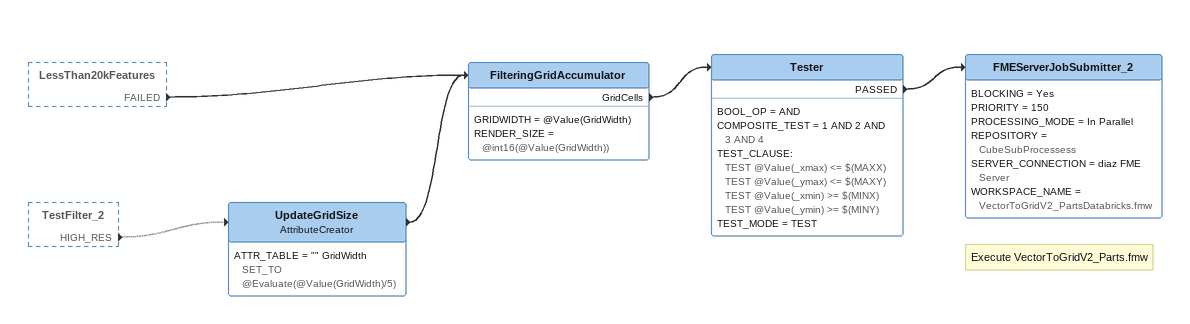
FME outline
LessThan20kFeatures [outside]
    FAILED -> FilteringGridAccumulator
TestFilter_2 [outside]
    HIGH_RES -> UpdateGridSize [off]
UpdateGridSize: AttributeCreator
    ATTR_TABLE = "" GridWidth SET_TO @Evaluate(@Value(GridWidth)/5)
    -> FilteringGridAccumulator
FilteringGridAccumulator
    GRIDWIDTH = @Value(GridWidth)
    RENDER_SIZE = @int16(@Value(GridWidth))
    GridCells -> Tester
Tester
    BOOL_OP = AND
    COMPOSITE_TEST = 1 AND 2 AND 3 AND 4
    TEST_CLAUSE:
      TEST @Value(_xmax) <= $(MAXX)
      TEST @Value(_ymax) <= $(MAXY)
      TEST @Value(_xmin) >= $(MINX)
      TEST @Value(_ymin) >= $(MINY)
    TEST_MODE = TEST
    PASSED -> FMEServerJobSubmitter_2
Note: Execute VectorToGridV2_Parts.fmw
FMEServerJobSubmitter_2
    BLOCKING = Yes
    PRIORITY = 150
    PROCESSING_MODE = In Parallel
    REPOSITORY = CubeSubProcessess
    SERVER_CONNECTION = diaz FME Server
    WORKSPACE_NAME = VectorToGridV2_PartsDatabricks.fmw
